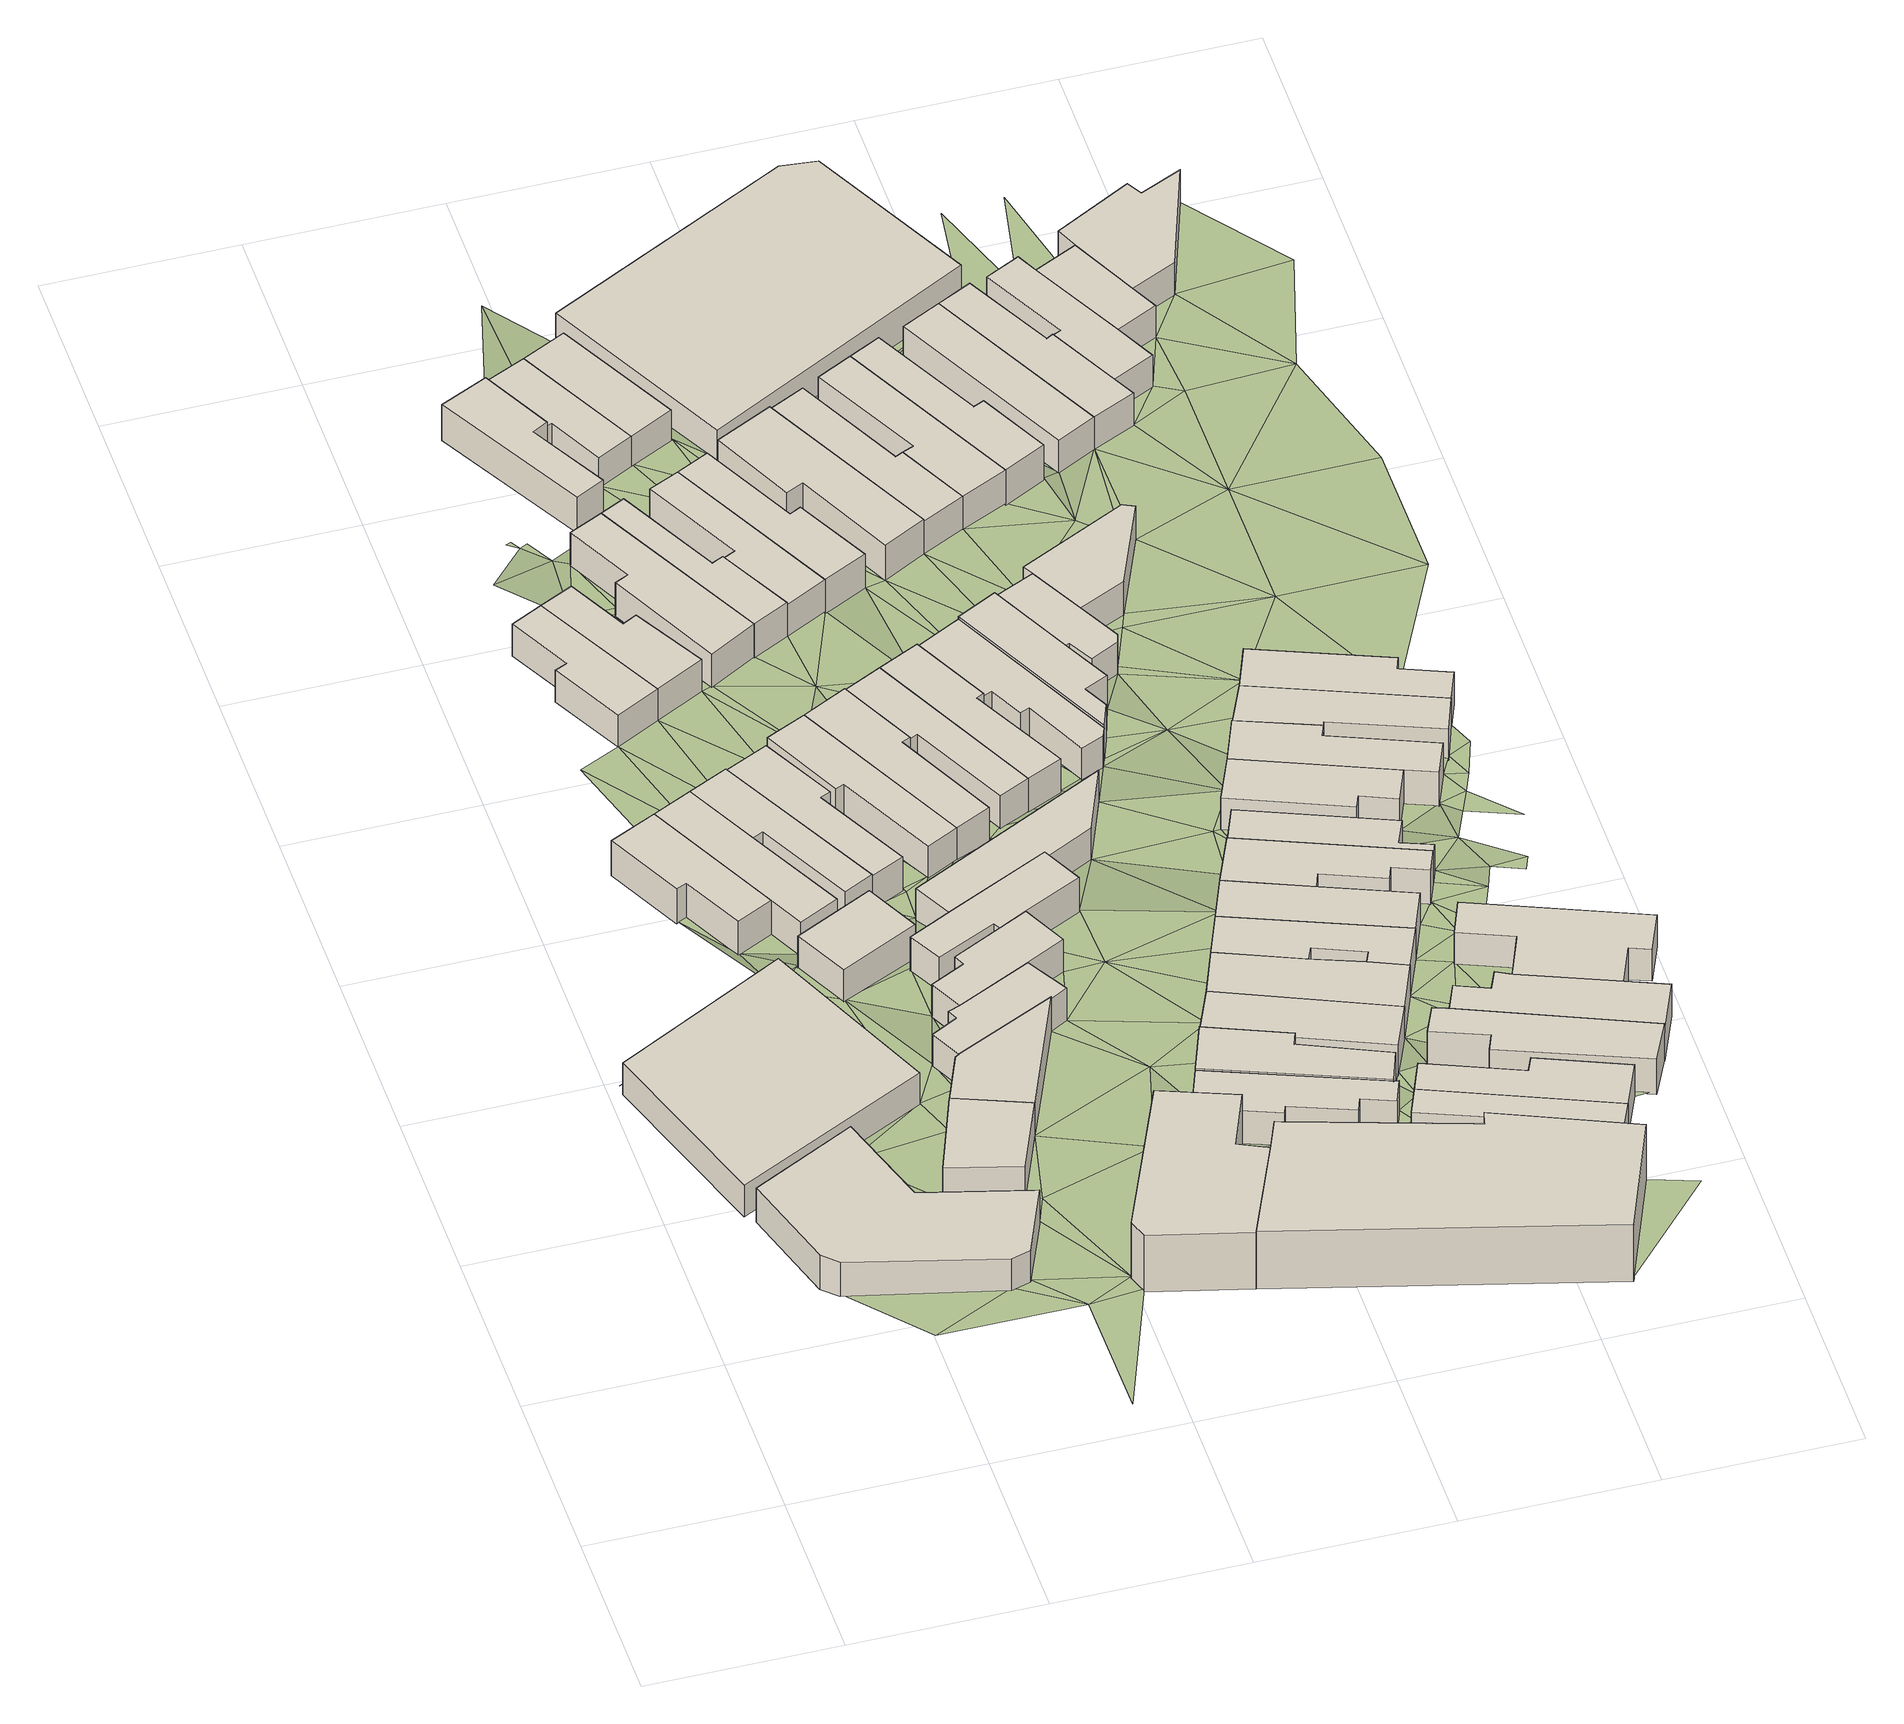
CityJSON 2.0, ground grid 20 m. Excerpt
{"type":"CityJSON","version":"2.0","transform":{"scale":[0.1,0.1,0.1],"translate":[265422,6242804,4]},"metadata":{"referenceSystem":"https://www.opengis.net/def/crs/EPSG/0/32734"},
"CityObjects":{
"building1":{"type":"Building","attributes":{"address":"11 Junction Road Salt River Cape Town","building":"industrial","building:levels":1,"building_height":4.1,"roof_height":11.1,"ground_height":7,"plus_code":"4FRW3FC6+GXV"},"geometry":[{"type":"Solid","lod":"1","boundaries":[[[[0,1,2,3]],[[1,4,5,2]],[[4,6,7,5]],[[6,0,3,7]],[[3,2,5,7]],[[6,4,1,0]]]]}]},
"building2":{"type":"Building","attributes":{"address":"475 Junction Road Salt River Cape Town","building":"retail","building:levels":1,"building_height":4.1,"roof_height":11.39,"ground_height":7.29,"plus_code":"4FRW3FC6+FX9"},"geometry":[{"type":"Solid","lod":"1","boundaries":[[[[8,9,10,11]],[[9,12,13,10]],[[12,14,15,13]],[[14,16,17,15]],[[16,18,19,17]],[[18,20,21,19]],[[20,22,23,21]],[[22,8,11,23]],[[11,10,13,15,17,19,21,23]],[[22,20,18,16,14,12,9,8]]]]}]},
"building3":{"type":"Building","attributes":{"address":"21 Greef Street Salt River Cape Town","building":"house","building:levels":1,"building_height":4.1,"roof_height":10.47,"ground_height":6.37,"plus_code":"4FRW3FC6+MX3"},"geometry":[{"type":"Solid","lod":"1","boundaries":[[[[24,25,26,27]],[[25,28,29,26]],[[28,30,31,29]],[[30,32,33,31]],[[32,34,35,33]],[[34,24,27,35]],[[27,26,29,31,33,35]],[[34,32,30,28,25,24]]]]}]},
"building4":{"type":"Building","attributes":{"address":"30 Westminster Road Salt River Cape Town","building":"house","building:levels":1,"building_height":4.1,"roof_height":11.38,"ground_height":7.28,"plus_code":"4FRW3FC7+F2Q"},"geometry":[{"type":"Solid","lod":"1","boundaries":[[[[36,37,38,39]],[[37,40,41,38]],[[40,42,43,41]],[[42,36,39,43]],[[39,38,41,43]],[[42,40,37,36]]]]}]},
"building5":{"type":"Building","attributes":{"address":"23 Greef Street Salt River Cape Town","building":"house","building:levels":1,"building_height":4.1,"roof_height":10.47,"ground_height":6.37,"plus_code":"4FRW3FC7+J2J"},"geometry":[{"type":"Solid","lod":"1","boundaries":[[[[44,24,27,45]],[[24,34,35,27]],[[34,46,47,35]],[[46,48,49,47]],[[48,50,51,49]],[[50,44,45,51]],[[45,27,35,47,49,51]],[[50,48,46,34,24,44]]]]}]},
"building6":{"type":"Building","attributes":{"address":"28 Greef Street Salt River Cape Town","building":"house","building:levels":1,"building_height":4.1,"roof_height":9.79,"ground_height":5.69,"plus_code":"4FRW3FC6+QX7"},"geometry":[{"type":"Solid","lod":"1","boundaries":[[[[52,53,54,55]],[[53,56,57,54]],[[56,58,59,57]],[[58,60,61,59]],[[60,62,63,61]],[[62,52,55,63]],[[55,54,57,59,61,63]],[[62,60,58,56,53,52]]]]}]},
"building7":{"type":"Building","attributes":{"address":"16 Westminster Road Salt River Cape Town","building":"house","building:levels":1,"building_height":4.1,"roof_height":10.88,"ground_height":6.78,"plus_code":"4FRW3FC7+H2W"},"geometry":[{"type":"Solid","lod":"1","boundaries":[[[[64,65,66,67]],[[65,68,69,66]],[[68,70,71,69]],[[70,64,67,71]],[[67,66,69,71]],[[70,68,65,64]]]]}]},
"building8":{"type":"Building","attributes":{"address":"25 Greef Street Salt River Cape Town","building":"house","building:levels":1,"building_height":4.1,"roof_height":10.47,"ground_height":6.37,"plus_code":"4FRW3FC7+M23"},"geometry":[{"type":"Solid","lod":"1","boundaries":[[[[72,44,45,73]],[[44,50,51,45]],[[50,74,75,51]],[[74,76,77,75]],[[76,78,79,77]],[[78,72,73,79]],[[73,45,51,75,77,79]],[[78,76,74,50,44,72]]]]}]},
"building9":{"type":"Building","attributes":{"address":"26 Westminster Road Salt River Cape Town","building":"house","building:levels":1,"building_height":4.1,"roof_height":11.19,"ground_height":7.09,"plus_code":"4FRW3FC7+G36"},"geometry":[{"type":"Solid","lod":"1","boundaries":[[[[80,81,82,83]],[[81,84,85,82]],[[84,86,87,85]],[[86,88,89,87]],[[88,80,83,89]],[[83,82,85,87,89]],[[88,86,84,81,80]]]]}]},
"building10":{"type":"Building","attributes":{"address":"30 Greef Street Salt River Cape Town","building":"house","building:levels":1,"building_height":4.1,"roof_height":9.75,"ground_height":5.65,"plus_code":"4FRW3FC6+QX5"},"geometry":[{"type":"Solid","lod":"1","boundaries":[[[[58,56,57,59]],[[56,90,91,57]],[[90,92,93,91]],[[92,94,95,93]],[[94,96,97,95]],[[96,58,59,97]],[[59,57,91,93,95,97]],[[96,94,92,90,56,58]]]]}]},
"building11":{"type":"Building","attributes":{"address":"24 Westminster Road Salt River Cape Town","building":"house","building:levels":1,"building_height":4.1,"roof_height":10.88,"ground_height":6.78,"plus_code":"4FRW3FC7+G3V"},"geometry":[{"type":"Solid","lod":"1","boundaries":[[[[81,98,99,100]],[[98,101,102,99]],[[101,103,104,102]],[[103,105,106,104]],[[105,107,108,106]],[[107,109,110,108]],[[109,84,111,110]],[[84,81,100,111]],[[100,99,102,104,106,108,110,111]],[[84,109,107,105,103,101,98,81]]]]}]},
"building12":{"type":"Building","attributes":{"address":"27 Greef Street Salt River Cape Town","building":"house","building:levels":1,"building_height":4.1,"roof_height":10.26,"ground_height":6.16,"plus_code":"4FRW3FC7+J2X"},"geometry":[{"type":"Solid","lod":"1","boundaries":[[[[112,113,114,115]],[[113,116,117,114]],[[116,118,119,117]],[[118,120,121,119]],[[120,122,123,121]],[[122,112,115,123]],[[115,114,117,119,121,123]],[[122,120,118,116,113,112]]]]}]},
"building13":{"type":"Building","attributes":{"address":"47 Westminster Road Salt River Cape Town","building":"retail","building:levels":2,"building_height":6.9,"roof_height":14.51,"ground_height":7.61,"plus_code":"4FRW3FC7+C4C"},"geometry":[{"type":"Solid","lod":"1","boundaries":[[[[124,125,126,127]],[[125,128,129,126]],[[128,130,131,129]],[[130,132,133,131]],[[132,134,135,133]],[[134,136,137,135]],[[136,124,127,137]],[[127,126,129,131,133,135,137]],[[136,134,132,130,128,125,124]]]]}]},
"building14":{"type":"Building","attributes":{"address":"Westminster Road Salt River Cape Town","building":"house","building:levels":1,"building_height":4.1,"roof_height":10.88,"ground_height":6.78,"plus_code":"4FRW3FC7+H38"},"geometry":[{"type":"Solid","lod":"1","boundaries":[[[[101,138,139,102]],[[138,140,141,139]],[[140,142,143,141]],[[142,144,145,143]],[[144,146,147,145]],[[146,148,149,147]],[[148,103,104,149]],[[103,101,102,104]],[[102,139,141,143,145,147,149,104]],[[103,148,146,144,142,140,138,101]]]]}]},
"building15":{"type":"Building","attributes":{"address":"48 Foundry Road Salt River Cape Town","building":"house","building:levels":1,"building_height":4.1,"roof_height":9.67,"ground_height":5.57,"plus_code":"4FRW3FC6+VX5"},"geometry":[{"type":"Solid","lod":"1","boundaries":[[[[150,151,152,153]],[[151,154,155,152]],[[154,156,157,155]],[[156,158,159,157]],[[158,160,161,159]],[[160,150,153,161]],[[153,152,155,157,159,161]],[[160,158,156,154,151,150]]]]}]},
"building16":{"type":"Building","attributes":{"address":"Greef Street Salt River Cape Town","building":"house","building:levels":1,"building_height":4.1,"roof_height":9.79,"ground_height":5.69,"plus_code":"4FRW3FC7+Q2F"},"geometry":[{"type":"Solid","lod":"1","boundaries":[[[[162,163,164,165]],[[163,166,167,164]],[[166,168,169,167]],[[168,170,171,169]],[[170,172,173,171]],[[172,162,165,173]],[[165,164,167,169,171,173]],[[172,170,168,166,163,162]]]]}]},
"building17":{"type":"Building","attributes":{"address":"29 Greef Street Salt River Cape Town","building":"house","building:levels":1,"building_height":4.1,"roof_height":10.03,"ground_height":5.93,"plus_code":"4FRW3FC7+M36"},"geometry":[{"type":"Solid","lod":"1","boundaries":[[[[174,175,176,177]],[[175,178,179,176]],[[178,180,181,179]],[[180,182,183,181]],[[182,184,185,183]],[[184,174,177,185]],[[177,176,179,181,183,185]],[[184,182,180,178,175,174]]]]}]},
"building18":{"type":"Building","attributes":{"address":"Westminster Road Salt River Cape Town","building":"house","building:levels":1,"building_height":4.1,"roof_height":10.88,"ground_height":6.78,"plus_code":"4FRW3FC7+H3W"},"geometry":[{"type":"Solid","lod":"1","boundaries":[[[[186,187,188,141]],[[187,189,190,188]],[[189,191,192,190]],[[191,193,194,192]],[[193,195,196,194]],[[195,197,198,196]],[[197,199,143,198]],[[199,186,141,143]],[[141,188,190,192,194,196,198,143]],[[199,197,195,193,191,189,187,186]]]]}]},
"building19":{"type":"Building","attributes":{"address":"Greef Street Salt River Cape Town","building":"house","building:levels":1,"building_height":4.1,"roof_height":9.79,"ground_height":5.69,"plus_code":"4FRW3FC7+R23"},"geometry":[{"type":"Solid","lod":"1","boundaries":[[[[200,201,165,164]],[[201,202,203,165]],[[202,204,205,203]],[[204,206,207,205]],[[206,208,209,207]],[[208,200,164,209]],[[164,165,203,205,207,209]],[[208,206,204,202,201,200]]]]}]},
"building20":{"type":"Building","attributes":{"address":"31 Greef Street Salt River Cape Town","building":"house","building:levels":1,"building_height":4.1,"roof_height":10.03,"ground_height":5.93,"plus_code":"4FRW3FC7+M38"},"geometry":[{"type":"Solid","lod":"1","boundaries":[[[[210,211,177,212]],[[211,213,185,177]],[[213,214,215,185]],[[214,216,217,215]],[[216,218,219,217]],[[218,210,212,219]],[[212,177,185,215,217,219]],[[218,216,214,213,211,210]]]]}]},
"building21":{"type":"Building","attributes":{"address":"50 Foundry Road Salt River Cape Town","building":"house","building:levels":1,"building_height":4.1,"roof_height":9.19,"ground_height":5.09,"plus_code":"4FRW3FC7+V2J"},"geometry":[{"type":"Solid","lod":"1","boundaries":[[[[160,158,220,221]],[[158,222,223,220]],[[222,224,225,223]],[[224,226,227,225]],[[226,228,229,227]],[[228,160,221,229]],[[221,220,223,225,227,229]],[[228,226,224,222,158,160]]]]}]},
"building22":{"type":"Building","attributes":{"address":"18 Westminster Road Salt River Cape Town","building":"house","building:levels":1,"building_height":4.1,"roof_height":10.01,"ground_height":5.91,"plus_code":"4FRW3FC7+J4C"},"geometry":[{"type":"Solid","lod":"1","boundaries":[[[[189,230,231,232]],[[230,233,234,231]],[[233,235,236,234]],[[235,191,237,236]],[[191,189,232,237]],[[232,231,234,236,237]],[[191,235,233,230,189]]]]}]},
"building23":{"type":"Building","attributes":{"address":"Greef Street Salt River Cape Town","building":"house","building:levels":1,"building_height":4.1,"roof_height":9.48,"ground_height":5.38,"plus_code":"4FRW3FC7+R36"},"geometry":[{"type":"Solid","lod":"1","boundaries":[[[[204,202,238,239]],[[202,240,241,238]],[[240,242,243,241]],[[242,244,245,243]],[[244,246,247,245]],[[246,204,239,247]],[[239,238,241,243,245,247]],[[246,244,242,240,202,204]]]]}]},
"building24":{"type":"Building","attributes":{"address":"52 Foundry Road Salt River Cape Town","building":"house","building:levels":1,"building_height":4.1,"roof_height":9.19,"ground_height":5.09,"plus_code":"4FRW3FC7+V2P"},"geometry":[{"type":"Solid","lod":"1","boundaries":[[[[228,226,227,229]],[[226,248,249,227]],[[248,250,251,249]],[[250,228,229,251]],[[229,227,249,251]],[[250,248,226,228]]]]}]},
"building25":{"type":"Building","attributes":{"address":"33 Greef Street Salt River Cape Town","building":"house","building:levels":1,"building_height":4.1,"roof_height":9.75,"ground_height":5.65,"plus_code":"4FRW3FC7+M3Q"},"geometry":[{"type":"Solid","lod":"1","boundaries":[[[[252,210,253,254]],[[210,218,255,253]],[[218,256,257,255]],[[256,258,259,257]],[[258,260,261,259]],[[260,252,254,261]],[[254,253,255,257,259,261]],[[260,258,256,218,210,252]]]]}]},
"building26":{"type":"Building","attributes":{"address":"45 Westminster Road Salt River Cape Town","building":"house","building:levels":1,"building_height":4.1,"roof_height":11.25,"ground_height":7.15,"plus_code":"4FRW3FC7+F4Q"},"geometry":[{"type":"Solid","lod":"1","boundaries":[[[[262,263,264,265]],[[263,266,267,264]],[[266,268,269,267]],[[268,270,271,269]],[[270,272,273,271]],[[272,274,275,273]],[[274,276,277,275]],[[276,278,279,277]],[[278,262,265,279]],[[265,264,267,269,271,273,275,277,279]],[[278,276,274,272,270,268,266,263,262]]]]}]},
"building27":{"type":"Building","attributes":{"address":"43 Westminster Road Salt River Cape Town","building":"house","building:levels":1,"building_height":4.1,"roof_height":11.4,"ground_height":7.3,"plus_code":"4FRW3FC7+F5P"},"geometry":[{"type":"Solid","lod":"1","boundaries":[[[[263,262,280,281]],[[262,282,283,280]],[[282,284,285,283]],[[284,286,287,285]],[[286,288,289,287]],[[288,263,281,289]],[[281,280,283,285,287,289]],[[288,286,284,282,262,263]]]]}]},
"building28":{"type":"Building","attributes":{"address":"Greef Street Salt River Cape Town","building":"house","building:levels":1,"building_height":4.1,"roof_height":9.48,"ground_height":5.38,"plus_code":"4FRW3FC7+R33"},"geometry":[{"type":"Solid","lod":"1","boundaries":[[[[290,291,241,243]],[[291,292,293,241]],[[292,294,295,293]],[[294,296,297,295]],[[296,298,299,297]],[[298,290,243,299]],[[243,241,293,295,297,299]],[[298,296,294,292,291,290]]]]}]},
"building29":{"type":"Building","attributes":{"address":"35 Greef Street Salt River Cape Town","building":"house","building:levels":1,"building_height":4.1,"roof_height":9.75,"ground_height":5.65,"plus_code":"4FRW3FC7+M4F"},"geometry":[{"type":"Solid","lod":"1","boundaries":[[[[300,301,254,302]],[[301,303,261,254]],[[303,304,305,261]],[[304,306,307,305]],[[306,308,309,307]],[[308,300,302,309]],[[302,254,261,305,307,309]],[[308,306,304,303,301,300]]]]}]},
"building30":{"type":"Building","attributes":{"address":"Albert Buildings 503 Portland Road Salt River Cape Town","building":"retail","building:levels":2,"building_height":6.9,"roof_height":14.59,"ground_height":7.69,"plus_code":"4FRW3FC7+C62"},"geometry":[{"type":"Solid","lod":"1","boundaries":[[[[125,124,310,311]],[[124,312,313,310]],[[312,314,315,313]],[[314,316,317,315]],[[316,318,319,317]],[[318,320,321,319]],[[320,125,311,321]],[[311,310,313,315,317,319,321]],[[320,318,316,314,312,124,125]]]]}]},
"building31":{"type":"Building","attributes":{"address":"41 Westminster Road Salt River Cape Town","building":"house","building:levels":1,"building_height":4.1,"roof_height":10.75,"ground_height":6.65,"plus_code":"4FRW3FC7+G54"},"geometry":[{"type":"Solid","lod":"1","boundaries":[[[[288,286,322,323]],[[286,324,325,322]],[[324,326,327,325]],[[326,328,329,327]],[[328,288,323,329]],[[323,322,325,327,329]],[[328,326,324,286,288]]]]}]},
"building32":{"type":"Building","attributes":{"address":"37 Greef Street Salt River Cape Town","building":"house","building:levels":1,"building_height":4.1,"roof_height":9.53,"ground_height":5.43,"plus_code":"4FRW3FC7+P48"},"geometry":[{"type":"Solid","lod":"1","boundaries":[[[[330,300,331,332]],[[300,308,333,331]],[[308,334,335,333]],[[334,336,337,335]],[[336,338,339,337]],[[338,340,341,339]],[[340,342,343,341]],[[342,344,345,343]],[[344,330,332,345]],[[332,331,333,335,337,339,341,343,345]],[[344,342,340,338,336,334,308,300,330]]]]}]},
"building33":{"type":"Building","attributes":{"address":"40 Greef Street Salt River Cape Town","building":"house","building:levels":1,"building_height":4.1,"roof_height":9.56,"ground_height":5.46,"plus_code":"4FRW3FC7+R3Q"},"geometry":[{"type":"Solid","lod":"1","boundaries":[[[[346,347,348,349]],[[347,350,351,348]],[[350,352,353,351]],[[352,354,355,353]],[[354,356,357,355]],[[356,346,349,357]],[[349,348,351,353,355,357]],[[356,354,352,350,347,346]]]]}]},
"building34":{"type":"Building","attributes":{"address":"39 Westminster Road Salt River Cape Town","building":"house","building:levels":1,"building_height":4.1,"roof_height":10.75,"ground_height":6.65,"plus_code":"4FRW3FC7+G5H"},"geometry":[{"type":"Solid","lod":"1","boundaries":[[[[328,326,327,329]],[[326,358,359,327]],[[358,360,361,359]],[[360,362,363,361]],[[362,364,365,363]],[[364,328,329,365]],[[329,327,359,361,363,365]],[[364,362,360,358,326,328]]]]}]},
"building35":{"type":"Building","attributes":{"address":"39 Greef Street Salt River Cape Town","building":"house","building:levels":1,"building_height":4.1,"roof_height":9.75,"ground_height":5.65,"plus_code":"4FRW3FC7+P52"},"geometry":[{"type":"Solid","lod":"1","boundaries":[[[[366,367,368,369]],[[367,370,371,368]],[[370,372,373,371]],[[372,374,375,373]],[[374,376,377,375]],[[376,378,379,377]],[[378,366,369,379]],[[369,368,371,373,375,377,379]],[[378,376,374,372,370,367,366]]]]}]},
"building36":{"type":"Building","attributes":{"address":"37 Westminster Road Salt River Cape Town","building":"house","building:levels":1,"building_height":4.1,"roof_height":10.75,"ground_height":6.65,"plus_code":"4FRW3FC7+G6R"},"geometry":[{"type":"Solid","lod":"1","boundaries":[[[[364,362,363,365]],[[362,380,381,363]],[[380,382,383,381]],[[382,360,361,383]],[[360,358,359,361]],[[358,384,385,359]],[[384,386,387,385]],[[386,364,365,387]],[[365,363,381,383,361,359,385,387]],[[386,384,358,360,382,380,362,364]]]]}]},
"building37":{"type":"Building","attributes":{"address":"42 Greef Street Salt River Cape Town","building":"house","building:levels":1,"building_height":4.1,"roof_height":9.31,"ground_height":5.21,"plus_code":"4FRW3FC7+R4R"},"geometry":[{"type":"Solid","lod":"1","boundaries":[[[[356,388,389,390]],[[388,391,392,389]],[[391,393,394,392]],[[393,395,396,394]],[[395,346,397,396]],[[346,356,390,397]],[[390,389,392,394,396,397]],[[346,395,393,391,388,356]]]]}]},
"building38":{"type":"Building","attributes":{"address":"35 Westminster Road Salt River Cape Town","building":"house","building:levels":1,"building_height":4.1,"roof_height":10.75,"ground_height":6.65,"plus_code":"4FRW3FC7+H66"},"geometry":[{"type":"Solid","lod":"1","boundaries":[[[[384,398,399,385]],[[398,400,401,399]],[[400,402,403,401]],[[402,386,387,403]],[[386,384,385,387]],[[385,399,401,403,387]],[[386,402,400,398,384]]]]}]},
"building39":{"type":"Building","attributes":{"address":"48 Portland Road Salt River Cape Town","building":"house","building:levels":1,"building_height":4.1,"roof_height":11.34,"ground_height":7.24,"plus_code":"4FRW3FC7+C6X"},"geometry":[{"type":"Solid","lod":"1","boundaries":[[[[404,405,406,407]],[[405,408,409,406]],[[408,410,411,409]],[[410,412,413,411]],[[412,414,415,413]],[[414,404,407,415]],[[407,406,409,411,413,415]],[[414,412,410,408,405,404]]]]}]},
"building40":{"type":"Building","attributes":{"address":"41 Greef Street Salt River Cape Town","building":"house","building:levels":1,"building_height":4.1,"roof_height":9.3,"ground_height":5.2,"plus_code":"4FRW3FC7+P5F"},"geometry":[{"type":"Solid","lod":"1","boundaries":[[[[416,366,417,418]],[[366,378,419,417]],[[378,420,421,419]],[[420,422,423,421]],[[422,424,425,423]],[[424,426,427,425]],[[426,428,429,427]],[[428,416,418,429]],[[418,417,419,421,423,425,427,429]],[[428,426,424,422,420,378,366,416]]]]}]},
"building41":{"type":"Building","attributes":{"address":"46 Portland Road Salt River Cape Town","building":"house","building:levels":1,"building_height":4.1,"roof_height":11.34,"ground_height":7.24,"plus_code":"4FRW3FC7+F73"},"geometry":[{"type":"Solid","lod":"1","boundaries":[[[[404,430,431,407]],[[430,432,433,431]],[[432,434,435,433]],[[434,436,437,435]],[[436,405,406,437]],[[405,404,407,406]],[[407,431,433,435,437,406]],[[405,436,434,432,430,404]]]]}]},
"building42":{"type":"Building","attributes":{"address":"70 Foundry Road Salt River Cape Town","building":"industrial","building:levels":1,"building_height":4.1,"roof_height":9.06,"ground_height":4.96,"plus_code":"4FRW3FC7+W46"},"geometry":[{"type":"Solid","lod":"1","boundaries":[[[[438,439,440,441]],[[439,442,443,440]],[[442,444,445,443]],[[444,446,447,445]],[[446,438,441,447]],[[441,440,443,445,447]],[[446,444,442,439,438]]]]}]},
"building43":{"type":"Building","attributes":{"address":"33 Westminster Road Salt River Cape Town","building":"house","building:levels":1,"building_height":4.1,"roof_height":10.75,"ground_height":6.65,"plus_code":"4FRW3FC7+H6R"},"geometry":[{"type":"Solid","lod":"1","boundaries":[[[[448,449,401,403]],[[449,450,451,401]],[[450,452,453,451]],[[452,454,455,453]],[[454,456,457,455]],[[456,458,459,457]],[[458,460,461,459]],[[460,448,403,461]],[[403,401,451,453,455,457,459,461]],[[460,458,456,454,452,450,449,448]]]]}]},
"building44":{"type":"Building","attributes":{"address":"44 Greef Street Salt River Cape Town","building":"house","building:levels":1,"building_height":4.1,"roof_height":9.31,"ground_height":5.21,"plus_code":"4FRW3FC7+R4X"},"geometry":[{"type":"Solid","lod":"1","boundaries":[[[[462,463,464,389]],[[463,465,466,464]],[[465,467,468,466]],[[467,469,470,468]],[[469,471,392,470]],[[471,462,389,392]],[[389,464,466,468,470,392]],[[471,469,467,465,463,462]]]]}]},
"building45":{"type":"Building","attributes":{"address":"31 Westminster Road Salt River Cape Town","building":"house","building:levels":1,"building_height":4.1,"roof_height":10.12,"ground_height":6.02,"plus_code":"4FRW3FC7+H6W"},"geometry":[{"type":"Solid","lod":"1","boundaries":[[[[460,458,472,473]],[[458,474,475,472]],[[474,476,477,475]],[[476,478,479,477]],[[478,480,481,479]],[[480,460,473,481]],[[473,472,475,477,479,481]],[[480,478,476,474,458,460]]]]}]},
"building46":{"type":"Building","attributes":{"address":"Portland Road Salt River Cape Town","building":"house","building:levels":1,"building_height":4.1,"roof_height":11.34,"ground_height":7.24,"plus_code":"4FRW3FC7+F7G"},"geometry":[{"type":"Solid","lod":"1","boundaries":[[[[482,483,484,485]],[[483,486,487,484]],[[486,488,489,487]],[[488,490,491,489]],[[490,492,493,491]],[[492,494,495,493]],[[494,482,485,495]],[[485,484,487,489,491,493,495]],[[494,492,490,488,486,483,482]]]]}]},
"building47":{"type":"Building","attributes":{"address":"43 Greef Street Salt River Cape Town","building":"house","building:levels":1,"building_height":4.1,"roof_height":9.3,"ground_height":5.2,"plus_code":"4FRW3FC7+Q54"},"geometry":[{"type":"Solid","lod":"1","boundaries":[[[[496,497,429,418]],[[497,498,499,429]],[[498,500,501,499]],[[500,502,503,501]],[[502,504,505,503]],[[504,496,418,505]],[[418,429,499,501,503,505]],[[504,502,500,498,497,496]]]]}]},
"building48":{"type":"Building","attributes":{"address":"29 Westminster Road Salt River Cape Town","building":"house","building:levels":1,"building_height":4.1,"roof_height":10.12,"ground_height":6.02,"plus_code":"4FRW3FC7+J6M"},"geometry":[{"type":"Solid","lod":"1","boundaries":[[[[506,507,508,509]],[[507,510,511,508]],[[510,512,513,511]],[[512,514,515,513]],[[514,516,517,515]],[[516,506,509,517]],[[509,508,511,513,515,517]],[[516,514,512,510,507,506]]]]}]},
"building49":{"type":"Building","attributes":{"address":"46 Greef Street Salt River Cape Town","building":"house","building:levels":1,"building_height":4.1,"roof_height":9.31,"ground_height":5.21,"plus_code":"4FRW3FC7+V52"},"geometry":[{"type":"Solid","lod":"1","boundaries":[[[[518,519,520,464]],[[519,521,522,520]],[[521,523,524,522]],[[523,525,526,524]],[[525,527,466,526]],[[527,518,464,466]],[[464,520,522,524,526,466]],[[527,525,523,521,519,518]]]]}]},
"building50":{"type":"Building","attributes":{"address":"Portland Road Salt River Cape Town","building":"house","building:levels":1,"building_height":4.1,"roof_height":10.52,"ground_height":6.42,"plus_code":"4FRW3FC7+F7X"},"geometry":[{"type":"Solid","lod":"1","boundaries":[[[[528,529,530,531]],[[529,532,533,530]],[[532,534,535,533]],[[534,536,537,535]],[[536,538,539,537]],[[538,540,541,539]],[[540,542,543,541]],[[542,528,531,543]],[[531,530,533,535,537,539,541,543]],[[542,540,538,536,534,532,529,528]]]]}]},
"building51":{"type":"Building","attributes":{"address":"27 Westminster Road Salt River Cape Town","building":"house","building:levels":1,"building_height":4.1,"roof_height":10.12,"ground_height":6.02,"plus_code":"4FRW3FC7+J6Q"},"geometry":[{"type":"Solid","lod":"1","boundaries":[[[[544,545,517,509]],[[545,546,547,517]],[[546,548,549,547]],[[548,550,551,549]],[[550,552,553,551]],[[552,554,555,553]],[[554,544,509,555]],[[509,517,547,549,551,553,555]],[[554,552,550,548,546,545,544]]]]}]},
"building52":{"type":"Building","attributes":{"address":"48 Greef Street Salt River Cape Town","building":"house","building:levels":1,"building_height":4.1,"roof_height":8.73,"ground_height":4.63,"plus_code":"4FRW3FC7+V55"},"geometry":[{"type":"Solid","lod":"1","boundaries":[[[[556,557,558,559]],[[557,560,561,558]],[[560,562,563,561]],[[562,556,559,563]],[[559,558,561,563]],[[562,560,557,556]]]]}]},
"building53":{"type":"Building","attributes":{"address":"Portland Road Salt River Cape Town","building":"house","building:levels":1,"building_height":4.1,"roof_height":10.52,"ground_height":6.42,"plus_code":"4FRW3FC7+G86"},"geometry":[{"type":"Solid","lod":"1","boundaries":[[[[532,564,565,533]],[[564,566,567,565]],[[566,568,569,567]],[[568,570,571,569]],[[570,572,573,571]],[[572,574,575,573]],[[574,534,535,575]],[[534,532,533,535]],[[533,565,567,569,571,573,575,535]],[[534,574,572,570,568,566,564,532]]]]}]},
"building54":{"type":"Building","attributes":{"address":"25 Westminster Road Salt River Cape Town","building":"house","building:levels":1,"building_height":4.1,"roof_height":9.62,"ground_height":5.52,"plus_code":"4FRW3FC7+M72"},"geometry":[{"type":"Solid","lod":"1","boundaries":[[[[554,552,576,577]],[[552,578,579,576]],[[578,580,581,579]],[[580,582,583,581]],[[582,584,585,583]],[[584,554,577,585]],[[577,576,579,581,583,585]],[[584,582,580,578,552,554]]]]}]},
"building55":{"type":"Building","attributes":{"address":"23 Westminster Road Salt River Cape Town","building":"house","building:levels":1,"building_height":4.1,"roof_height":9.62,"ground_height":5.52,"plus_code":"4FRW3FC7+M7F"},"geometry":[{"type":"Solid","lod":"1","boundaries":[[[[584,582,583,585]],[[582,586,587,583]],[[586,588,589,587]],[[588,590,591,589]],[[590,592,593,591]],[[592,584,585,593]],[[585,583,587,589,591,593]],[[592,590,588,586,582,584]]]]}]},
"building56":{"type":"Building","attributes":{"address":"50 Greef Street Salt River Cape Town","building":"house","building:levels":1,"building_height":4.1,"roof_height":8.73,"ground_height":4.63,"plus_code":"4FRW3FC7+V63"},"geometry":[{"type":"Solid","lod":"1","boundaries":[[[[594,595,596,597]],[[595,598,599,596]],[[598,600,601,599]],[[600,556,559,601]],[[556,562,563,559]],[[562,602,603,563]],[[602,594,597,603]],[[597,596,599,601,559,563,603]],[[602,562,556,600,598,595,594]]]]}]},
"building57":{"type":"Building","attributes":{"address":"10 Westminster Road Salt River Cape Town","building":"house","building:levels":1,"building_height":4.1,"roof_height":8.59,"ground_height":4.49,"plus_code":"4FRW3FC7+V6M"},"geometry":[{"type":"Solid","lod":"1","boundaries":[[[[604,605,606,607]],[[605,608,609,606]],[[608,610,611,609]],[[610,595,612,611]],[[595,594,613,612]],[[594,614,615,613]],[[614,616,617,615]],[[616,604,607,617]],[[607,606,609,611,612,613,615,617]],[[616,614,594,595,610,608,605,604]]]]}]},
"building58":{"type":"Building","attributes":{"address":"8 Westminster Road Salt River Cape Town","building":"house","building:levels":1,"building_height":4.1,"roof_height":8.59,"ground_height":4.49,"plus_code":"4FRW3FC7+V6Q"},"geometry":[{"type":"Solid","lod":"1","boundaries":[[[[604,616,617,607]],[[616,618,619,617]],[[618,620,621,619]],[[620,622,623,621]],[[622,604,607,623]],[[607,617,619,621,623]],[[622,620,618,616,604]]]]}]},
"building59":{"type":"Building","attributes":{"address":"6 Westminster Road Salt River Cape Town","building":"house","building:levels":1,"building_height":4.1,"roof_height":8.59,"ground_height":4.49,"plus_code":"4FRW3FC7+V7V"},"geometry":[{"type":"Solid","lod":"1","boundaries":[[[[624,625,621,623]],[[625,626,627,621]],[[626,628,629,627]],[[628,630,631,629]],[[630,632,633,631]],[[632,634,635,633]],[[634,624,623,635]],[[623,621,627,629,631,633,635]],[[634,632,630,628,626,625,624]]]]}]},
"terrain1":{"type":"TINRelief","geometry":[{"type":"CompositeSurface","lod":"1","boundaries":[[[636,637,638]],[[639,12,640]],[[641,642,643]],[[644,638,637]],[[12,645,646]],[[36,12,646]],[[647,646,645]],[[644,648,638]],[[649,650,651]],[[642,651,650]],[[36,640,12]],[[644,652,653]],[[654,651,642]],[[654,642,641]],[[647,655,646]],[[644,656,648]],[[656,647,648]],[[640,657,641]],[[654,641,657]],[[658,651,654]],[[651,658,659]],[[660,24,44]],[[655,647,661]],[[662,640,36]],[[653,656,644]],[[657,640,663]],[[53,660,44]],[[647,656,661]],[[640,662,663]],[[658,654,664]],[[655,661,42]],[[663,662,665]],[[663,666,657]],[[53,44,72]],[[64,664,654]],[[667,668,663]],[[668,666,663]],[[669,670,671]],[[657,666,672]],[[669,671,664]],[[53,72,56]],[[661,656,132]],[[657,672,673]],[[666,668,674]],[[42,661,132]],[[664,64,669]],[[666,675,672]],[[96,676,677]],[[666,678,675]],[[64,679,669]],[[676,680,677]],[[666,681,678]],[[56,72,682]],[[683,684,680]],[[685,675,678]],[[678,681,685]],[[686,96,94]],[[687,682,72]],[[64,673,688]],[[64,688,679]],[[689,673,672]],[[690,680,676]],[[691,676,96]],[[90,56,682]],[[686,94,92]],[[96,686,692]],[[96,692,691]],[[685,693,675]],[[689,688,673]],[[679,688,694]],[[178,682,687]],[[686,92,695]],[[694,696,679]],[[692,686,697]],[[687,120,178]],[[691,692,697]],[[698,42,132]],[[120,118,696]],[[695,92,90]],[[691,699,676]],[[42,698,81]],[[178,120,696]],[[685,700,693]],[[682,174,90]],[[694,688,701]],[[691,702,699]],[[174,695,90]],[[696,701,178]],[[694,701,696]],[[178,701,180]],[[688,703,701]],[[699,704,705]],[[706,699,702]],[[98,81,698]],[[132,130,707]],[[707,263,132]],[[708,98,138]],[[699,706,704]],[[698,132,263]],[[695,174,709]],[[320,128,125]],[[710,158,711]],[[710,711,704]],[[162,695,709]],[[130,128,320]],[[688,712,703]],[[710,222,158]],[[713,704,706]],[[98,714,138]],[[710,704,713]],[[210,709,174]],[[707,130,715]],[[706,206,713]],[[140,138,714]],[[698,328,98]],[[698,263,288]],[[160,228,716]],[[320,715,130]],[[206,204,713]],[[717,162,709]],[[718,710,713]],[[328,714,98]],[[246,713,204]],[[714,719,140]],[[710,718,720]],[[328,698,288]],[[709,210,252]],[[721,722,723]],[[712,688,233]],[[712,723,722]],[[721,723,724]],[[320,725,715]],[[228,726,716]],[[717,709,240]],[[228,250,726]],[[715,725,727]],[[720,718,728]],[[300,709,252]],[[719,230,189]],[[364,714,328]],[[300,240,709]],[[729,720,728]],[[250,729,726]],[[730,725,320]],[[402,719,714]],[[233,723,712]],[[714,364,386]],[[731,726,729]],[[728,732,729]],[[733,730,320]],[[723,233,734]],[[728,735,732]],[[732,731,729]],[[736,735,728]],[[402,230,719]],[[300,292,240]],[[386,402,714]],[[737,725,738]],[[736,739,735]],[[725,730,738]],[[740,741,742]],[[735,739,743]],[[744,286,284]],[[745,734,233]],[[740,742,745]],[[732,746,731]],[[741,740,747]],[[300,330,292]],[[739,292,354]],[[354,743,739]],[[748,738,730]],[[740,745,749]],[[748,750,738]],[[284,751,744]],[[740,749,752]],[[745,233,749]],[[354,292,330]],[[753,750,751]],[[402,460,230]],[[730,733,754]],[[233,230,755]],[[750,748,436]],[[756,731,746]],[[751,750,436]],[[749,233,757]],[[758,354,330]],[[230,460,755]],[[744,751,436]],[[754,410,730]],[[756,759,731]],[[760,744,436]],[[356,354,758]],[[362,360,380]],[[761,410,754]],[[760,326,744]],[[506,757,233]],[[731,759,465]],[[360,382,380]],[[762,760,436]],[[506,233,755]],[[757,763,764]],[[460,480,755]],[[765,766,767]],[[326,760,486]],[[758,768,356]],[[763,766,764]],[[769,761,754]],[[507,755,480]],[[434,762,436]],[[759,756,770]],[[771,770,756]],[[772,420,378]],[[378,767,772]],[[766,763,767]],[[760,762,773]],[[416,768,758]],[[774,326,486]],[[506,755,507]],[[757,506,763]],[[356,768,388]],[[775,759,770]],[[358,326,774]],[[424,772,767]],[[774,486,483]],[[424,767,763]],[[776,400,777]],[[432,762,434]],[[778,761,769]],[[480,510,507]],[[774,779,358]],[[731,465,438]],[[506,554,763]],[[769,780,781]],[[782,358,779]],[[358,782,384]],[[777,400,398]],[[774,783,779]],[[784,428,426]],[[785,388,768]],[[786,762,432]],[[779,783,787]],[[554,584,763]],[[778,769,404]],[[784,788,428]],[[592,424,763]],[[779,787,782]],[[592,426,424]],[[510,480,789]],[[388,785,463]],[[782,790,384]],[[384,790,398]],[[791,777,792]],[[398,792,777]],[[426,592,784]],[[584,592,763]],[[787,793,782]],[[768,502,785]],[[792,398,790]],[[521,794,523]],[[786,432,430]],[[787,795,793]],[[796,794,521]],[[794,438,465]],[[797,463,785]],[[792,790,798]],[[512,510,514]],[[799,800,789]],[[789,514,510]],[[796,521,801]],[[802,788,784]],[[796,438,794]],[[521,797,801]],[[803,792,804]],[[797,785,801]],[[798,804,792]],[[803,804,800]],[[802,784,592]],[[805,789,800]],[[514,789,805]],[[502,806,785]],[[801,785,806]],[[802,500,788]],[[438,796,556]],[[807,808,809]],[[800,804,810]],[[798,790,568]],[[800,810,805]],[[502,500,806]],[[516,514,811]],[[805,811,514]],[[809,812,578]],[[556,600,438]],[[811,805,813]],[[810,814,805]],[[808,812,809]],[[802,592,590]],[[810,815,814]],[[438,600,608]],[[811,813,816]],[[817,806,500]],[[818,819,600]],[[608,600,819]],[[811,816,808]],[[802,817,500]],[[820,819,818]],[[608,819,821]],[[819,820,821]],[[608,605,438]],[[822,808,816]],[[816,813,823]],[[812,808,822]],[[806,817,824]],[[438,605,825]],[[826,812,822]],[[826,827,812]],[[828,590,588]],[[829,830,824]],[[824,817,831]],[[622,605,604]],[[832,802,590]],[[829,824,831]],[[817,802,832]],[[622,833,605]],[[834,605,833]],[[835,829,618]],[[831,618,829]],[[817,836,831]],[[837,620,618]],[[817,832,838]],[[618,831,836]],[[836,817,838]],[[837,618,836]],[[630,628,632]],[[839,837,836]],[[628,837,839]]]}]}
},
"vertices":[
[269,464,30],[186,652,30],[186,652,71],[269,464,71],[5,556,30],[5,556,71],[67,363,30],[67,363,71],
[331,275,30],[217,305,30],[217,305,74],[331,275,74],[185,409,30],[185,409,74],[76,353,30],[76,353,74],[107,248,30],[107,248,74],[123,233,30],[123,233,74],[279,192,30],[279,192,74],[299,198,30],[299,198,74],
[132,881,20],[83,857,20],[83,857,65],[132,881,65],[123,776,20],[123,776,65],[134,781,20],[134,781,65],[166,717,20],[166,717,65],[204,736,20],[204,736,65],
[285,420,31],[252,330,31],[252,330,74],[285,420,74],[327,310,31],[327,310,74],[360,391,31],[360,391,74],
[173,901,20],[173,901,65],[222,699,20],[222,699,65],[264,720,20],[264,720,65],[212,823,20],[212,823,65],
[101,1103,17],[140,1027,17],[140,1027,58],[101,1103,58],[186,1051,17],[186,1051,58],[113,1192,17],[113,1192,58],[80,1175,17],[80,1175,58],[114,1109,17],[114,1109,58],
[295,719,22],[213,678,22],[213,678,69],[295,719,69],[241,621,22],[241,621,69],[323,662,22],[323,662,69],
[214,921,20],[214,921,65],[223,828,20],[223,828,65],[274,727,20],[274,727,65],[305,743,20],[305,743,65],
[360,391,27],[417,528,27],[417,528,72],[360,391,72],[313,478,27],[313,478,72],[307,474,27],[307,474,72],[285,420,27],[285,420,72],
[237,1078,17],[237,1078,58],[195,1154,17],[195,1154,58],[180,1146,17],[180,1146,58],[148,1209,17],[148,1209,58],
[435,538,27],[435,538,69],[417,528,69],[410,582,27],[410,582,69],[332,544,27],[332,544,69],[319,539,27],[319,539,69],[324,528,27],[324,528,69],[296,513,27],[296,513,69],[313,478,69],
[214,921,19],[305,743,19],[305,743,63],[214,921,63],[340,760,19],[340,760,63],[289,860,19],[289,860,63],[300,865,19],[300,865,63],[260,943,19],[260,943,63],
[500,130,32],[546,238,32],[546,238,105],[500,130,105],[516,252,32],[516,252,105],[541,315,32],[541,315,105],[463,344,32],[463,344,105],[391,176,32],[391,176,105],[398,156,32],[398,156,105],
[451,603,27],[451,603,69],[428,650,27],[428,650,69],[398,635,27],[398,635,69],[346,609,27],[346,609,69],[351,597,27],[351,597,69],[315,579,27],[315,579,69],
[102,1483,11],[188,1325,11],[188,1325,57],[102,1483,57],[218,1341,11],[218,1341,57],[174,1423,11],[174,1423,57],[190,1432,11],[190,1432,57],[152,1507,11],[152,1507,57],
[298,1111,15],[203,1297,15],[203,1297,58],[298,1111,58],[168,1280,15],[168,1280,58],[203,1209,15],[203,1209,58],[189,1202,15],[189,1202,58],[248,1082,15],[248,1082,58],
[307,976,19],[265,956,19],[265,956,60],[307,976,60],[307,870,19],[307,870,60],[316,874,19],[316,874,60],[368,770,19],[368,770,60],[401,787,19],[401,787,60],
[428,650,19],[489,680,19],[489,680,69],[468,723,19],[468,723,69],[364,672,19],[364,672,69],[314,647,19],[314,647,69],[332,612,19],[332,612,69],[394,642,19],[394,642,69],[398,635,19],
[203,1297,14],[298,1111,14],[336,1130,14],[336,1130,58],[296,1208,14],[296,1208,58],[284,1202,14],[284,1202,58],[229,1310,14],[229,1310,58],
[354,1000,15],[307,976,15],[354,1000,60],[401,787,15],[438,805,15],[438,805,60],[385,914,15],[385,914,60],[394,918,15],[394,918,60],
[190,1432,52],[152,1507,52],[195,1434,11],[195,1434,52],[224,1376,11],[224,1376,52],[262,1396,11],[262,1396,52],[195,1527,11],[195,1527,52],
[522,751,19],[522,751,60],[468,723,60],[551,825,19],[551,825,60],[340,718,19],[340,718,60],[364,672,60],
[336,1130,55],[296,1208,55],[380,1153,14],[380,1153,55],[289,1334,14],[289,1334,55],[257,1319,14],[257,1319,55],[310,1215,14],[310,1215,55],
[308,1420,11],[308,1420,52],[241,1550,11],[241,1550,52],
[394,1020,15],[354,1000,58],[394,1020,58],[394,918,58],[402,922,15],[402,922,58],[453,819,15],[453,819,58],[485,835,15],[485,835,58],
[693,326,27],[518,393,27],[518,393,72],[693,326,72],[500,344,27],[500,344,72],[582,313,27],[582,313,72],[585,321,27],[585,321,72],[650,297,27],[650,297,72],[655,311,27],[655,311,72],[688,299,27],[688,299,72],[698,325,27],[698,325,72],
[693,326,74],[518,393,74],[705,361,27],[705,361,74],[617,399,27],[617,399,74],[622,413,27],[622,413,74],[538,447,27],[538,447,74],
[289,1334,11],[380,1153,11],[426,1176,11],[426,1176,55],[386,1255,11],[386,1255,55],[374,1249,11],[374,1249,55],[323,1351,11],[323,1351,55],
[437,1041,14],[394,1020,14],[437,1041,58],[485,835,14],[522,852,14],[522,852,58],[470,954,14],[470,954,58],[478,958,14],[478,958,58],
[500,130,106],[546,238,106],[843,39,32],[843,39,106],[893,167,32],[893,167,106],[752,226,32],[752,226,106],[748,211,32],[748,211,106],[559,270,32],[559,270,106],
[622,413,68],[538,447,68],[712,376,27],[712,376,68],[733,425,27],[733,425,68],[560,498,27],[560,498,68],
[485,1066,14],[437,1041,55],[485,1066,55],[478,958,55],[487,962,14],[487,962,55],[504,926,14],[504,926,55],[514,930,14],[514,930,55],[546,863,14],[546,863,55],[570,874,14],[570,874,55],[574,884,14],[574,884,55],
[397,1394,11],[337,1364,11],[337,1364,56],[397,1394,56],[379,1276,11],[379,1276,56],[397,1285,11],[397,1285,56],[447,1181,11],[447,1181,56],[492,1205,11],[492,1205,56],
[754,478,27],[754,478,68],[716,494,27],[716,494,68],[665,513,27],[665,513,68],[579,548,27],[579,548,68],
[527,1088,12],[485,1066,12],[485,1066,58],[527,1088,58],[574,884,12],[574,884,58],[584,911,12],[584,911,58],[571,937,12],[571,937,58],[596,949,12],[596,949,58],[569,1003,12],[569,1003,58],
[671,527,27],[671,527,68],[721,506,27],[721,506,68],[773,525,27],[773,525,68],[597,594,27],[597,594,68],
[537,1228,11],[537,1228,53],[492,1205,53],[500,1302,11],[500,1302,53],[492,1298,11],[492,1298,53],[435,1413,11],[435,1413,53],[397,1394,53],
[791,570,27],[791,570,68],[700,606,27],[700,606,68],[615,640,27],[615,640,68],
[895,233,32],[708,309,32],[708,309,73],[895,233,73],[696,279,32],[696,279,73],[792,241,32],[792,241,73],[787,227,32],[787,227,73],[877,191,32],[877,191,73],
[570,1108,12],[527,1088,53],[570,1108,53],[569,1003,53],[576,1006,12],[576,1006,53],[590,980,12],[590,980,53],[620,995,12],[620,995,53],[623,1005,12],[623,1005,53],[600,1050,12],[600,1050,53],
[916,282,32],[916,282,73],[825,319,32],[825,319,73],[818,303,32],[818,303,73],[721,342,32],[721,342,73],
[626,1534,5],[538,1709,5],[538,1709,51],[626,1534,51],[500,1713,5],[500,1713,51],[242,1579,5],[242,1579,51],[342,1382,5],[342,1382,51],
[615,640,20],[700,606,20],[706,622,20],[706,622,68],[769,597,20],[769,597,68],[774,611,20],[774,611,68],[809,597,20],[809,597,68],[819,622,20],[819,622,68],[638,694,20],[638,694,68],
[537,1228,10],[586,1251,10],[586,1251,53],[490,1442,10],[490,1442,53],[453,1423,10],[453,1423,53],[512,1307,10],[512,1307,53],[500,1302,10],
[819,622,61],[638,694,61],[825,637,20],[825,637,61],[793,649,20],[793,649,61],[805,677,20],[805,677,61],[655,737,20],[655,737,61],
[959,328,27],[770,406,27],[770,406,73],[959,328,73],[755,411,27],[755,411,73],[742,381,27],[742,381,73],[798,359,27],[798,359,73],[791,341,27],[791,341,73],[938,284,27],[938,284,73],
[570,1108,10],[600,1050,10],[649,1073,10],[649,1073,53],[689,1169,10],[689,1169,53],[677,1175,10],[677,1175,53],[564,1119,10],[564,1119,53],
[671,805,20],[650,755,20],[650,755,61],[671,805,61],[769,707,20],[769,707,61],[775,721,20],[775,721,61],[811,706,20],[811,706,61],[826,743,20],[826,743,61],
[586,1251,6],[630,1274,6],[630,1274,53],[593,1348,6],[593,1348,53],[582,1343,6],[582,1343,53],[523,1459,6],[523,1459,53],[490,1442,6],
[959,328,24],[983,386,24],[983,386,65],[959,328,65],[941,403,24],[941,403,65],[843,442,24],[843,442,65],[828,450,24],[828,450,65],[819,429,24],[819,429,65],[785,443,24],[785,443,65],[770,406,24],[770,406,65],
[671,805,15],[826,743,15],[857,731,15],[857,731,61],[872,768,15],[872,768,61],[766,810,15],[766,810,61],[771,823,15],[771,823,61],[690,854,15],[690,854,61],
[592,1494,5],[551,1473,5],[551,1473,47],[592,1494,47],[647,1282,5],[647,1282,47],[688,1303,5],[688,1303,47],
[958,445,24],[958,445,65],[979,437,24],[979,437,65],[997,481,24],[997,481,65],[822,551,24],[822,551,65],[807,512,24],[807,512,65],[862,490,24],[862,490,65],
[771,823,56],[690,854,56],[774,832,15],[774,832,56],[884,790,15],[884,790,56],[898,830,15],[898,830,56],[712,903,15],[712,903,56],
[911,863,15],[911,863,56],[861,883,15],[861,883,56],[866,897,15],[866,897,56],[730,950,15],[730,950,56],
[721,1348,5],[683,1423,5],[683,1423,47],[721,1348,47],[676,1419,5],[676,1419,47],[628,1512,5],[628,1512,47],[733,1324,5],[733,1324,47],
[693,1513,5],[682,1535,5],[682,1535,46],[693,1513,46],[646,1517,5],[646,1517,46],[692,1427,5],[692,1427,46],[683,1423,46],[721,1348,46],[765,1370,5],[765,1370,46],[744,1413,5],[744,1413,46],
[787,1434,5],[787,1434,46],[773,1463,5],[773,1463,46],[738,1535,5],[738,1535,46],
[738,1535,4],[773,1463,4],[821,1486,4],[821,1486,46],[862,1606,4],[862,1606,46],[818,1586,4],[818,1586,46],[809,1602,4],[809,1602,46],[728,1558,4],[728,1558,46],
[123,233,33],[192,150,36],[279,192,36],[67,363,34],[269,464,31],[186,652,31],[182,661,31],[6,568,30],[342,150,36],[217,305,33],[252,330,33],[331,275,33],[299,198,36],[134,781,24],[123,776,24],[166,717,24],[342,5,39],[398,156,36],[213,678,31],[327,310,33],[391,176,36],[241,621,31],[222,699,24],[204,736,24],[97,1005,19],[342,305,33],[307,474,31],[296,513,31],[264,720,24],[313,478,31],[315,579,28],[324,528,31],[319,539,28],[274,727,22],[223,828,24],[212,823,24],[314,647,28],[323,662,28],[332,544,28],[332,612,28],[153,1290,16],[90,1270,20],[342,605,28],[305,743,22],[129,1315,16],[351,597,28],[265,956,20],[123,1325,16],[118,1323,16],[346,609,28],[189,1202,17],[260,943,20],[340,718,22],[364,672,28],[137,1319,16],[168,1280,17],[192,1210,17],[394,642,28],[342,755,22],[248,1082,17],[340,760,22],[203,1209,17],[492,455,27],[193,1311,16],[398,635,28],[368,770,22],[203,1297,16],[401,787,22],[218,1341,16],[188,1325,16],[229,1310,16],[500,344,32],[410,582,28],[342,1055,16],[224,1376,16],[174,1423,16],[438,805,19],[257,1319,16],[492,605,27],[582,313,33],[192,1655,5],[336,1130,15],[289,1334,15],[489,680,27],[262,1396,16],[394,918,19],[385,914,19],[453,819,19],[402,922,19],[650,297,33],[242,1579,11],[585,321,33],[323,1351,15],[308,1420,15],[696,279,33],[342,1382,15],[337,1364,15],[748,211,35],[485,835,17],[379,1276,14],[374,1249,14],[655,311,33],[688,299,33],[386,1255,14],[504,926,17],[478,958,17],[470,954,17],[397,1285,15],[712,376,33],[522,852,17],[397,1394,15],[487,962,17],[708,309,33],[546,863,17],[698,325,33],[705,361,33],[514,930,17],[693,326,33],[752,226,35],[642,755,20],[435,1413,12],[570,874,15],[527,1088,14],[453,1423,12],[742,381,32],[787,227,35],[791,341,32],[642,905,15],[574,884,15],[571,937,15],[584,911,15],[596,949,15],[564,1119,14],[893,167,35],[500,1302,12],[492,1298,12],[590,980,15],[798,359,32],[785,443,27],[512,1307,12],[706,622,27],[769,597,27],[877,191,35],[792,455,27],[843,39,38],[942,150,35],[807,512,27],[819,429,27],[642,1055,12],[642,1210,10],[938,284,32],[828,450,27],[649,1073,12],[805,677,27],[822,551,27],[774,611,27],[809,597,27],[862,490,27],[523,1459,10],[843,442,27],[551,1473,10],[630,1274,10],[848,553,27],[793,649,27],[825,637,27],[647,1282,6],[792,1055,12],[819,622,27],[867,602,27],[859,674,27],[688,1303,6],[766,810,20],[872,768,21],[771,823,20],[877,631,24],[857,731,20],[884,790,21],[875,714,21],[915,634,24],[909,618,24],[886,739,21],[792,1210,10],[676,1419,6],[642,1500,5],[683,1423,6],[692,1427,6],[895,762,21],[929,693,21],[733,1324,6],[642,1655,4],[909,803,21],[898,830,21],[911,863,17],[765,1370,6],[721,1348,6],[792,1355,6],[942,1055,13],[728,1558,5],[705,1659,4],[744,1413,6],[903,1361,6],[821,1486,5],[942,1210,11],[942,1500,4]
]}
